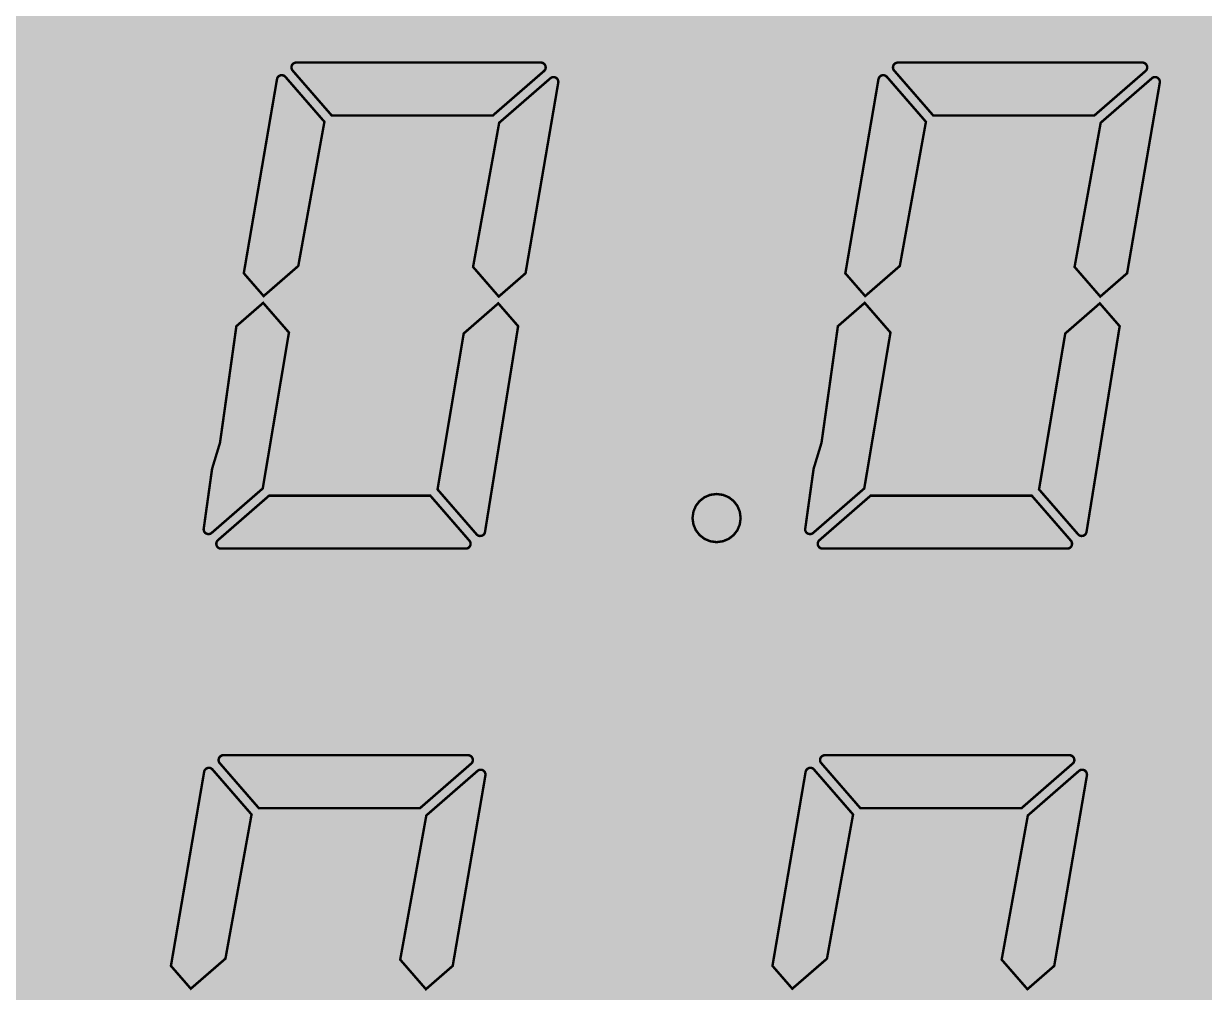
# Model space of a CAD drawing. Header units: millimetres. Extents: x 13402 to 15489, y 85802 to 88728.
# Drawn here: x 14252.18 to 14269.36, y 87205.4 to 87219.49 of the extents above; entities that cross this region are included whole.
import ezdxf

# ---------------------------------------------------------------- set-up
doc = ezdxf.new("R2010")
doc.units = ezdxf.units.MM

# ---------------------------------------------------------------- blocks, each defined once
blk = doc.blocks.new('*U1')
at = {"lineweight": 9}
h = blk.add_hatch(color=250, dxfattribs=at)
h.set_gradient(color1=(217, 227, 231), color2=(224, 232, 235), one_color=1, tint=0.9, name='INVCYLINDER')
edge = h.paths.add_edge_path()
edge.add_line((-28, -74.958), (28, -74.958))
edge.add_arc((28, -72.958), 2, 270, 360)
edge.add_line((30, -72.958), (30, -16.958))
edge.add_arc((28, -16.958), 2, 0, 90)
edge.add_line((28, -14.958), (-28, -14.958))
edge.add_arc((-28, -16.958), 2, 90, 180)
edge.add_line((-30, -16.958), (-30, -72.958))
edge.add_arc((-28, -72.958), 2, 180, 270)
at = {"color": 250, "linetype": 'ByBlock', "lineweight": -2, "const_width": 0.0353}
for points in [[(5.357, -23.344), (5.352, -23.338), (5.348, -23.331), (5.345, -23.323), (5.342, -23.315), (5.341, -23.307), (5.34, -23.298), (5.343, -23.28), (5.35, -23.263), (5.361, -23.249), (5.375, -23.238), (5.392, -23.231), (5.41, -23.228), (8.97, -23.228), (8.989, -23.231), (9.005, -23.238), (9.019, -23.249), (9.03, -23.263), (9.037, -23.28), (9.04, -23.298), (9.039, -23.309), (9.037, -23.318), (9.034, -23.328), (9.029, -23.336), (9.023, -23.344), (9.016, -23.351), (8.271, -23.998), (5.926, -23.998)], [(5.357, -23.344), (5.352, -23.338), (5.348, -23.331), (5.345, -23.323), (5.342, -23.315), (5.341, -23.307), (5.34, -23.298), (5.343, -23.28), (5.35, -23.263), (5.361, -23.249), (5.375, -23.238), (5.392, -23.231), (5.41, -23.228), (8.97, -23.228), (8.989, -23.231), (9.005, -23.238), (9.019, -23.249), (9.03, -23.263), (9.037, -23.28), (9.04, -23.298), (9.039, -23.309), (9.037, -23.318), (9.034, -23.328), (9.029, -23.336), (9.023, -23.344), (9.016, -23.351), (8.271, -23.998), (5.926, -23.998)], [(5.357, -23.344), (5.352, -23.338), (5.348, -23.331), (5.345, -23.323), (5.342, -23.315), (5.341, -23.307), (5.34, -23.298), (5.343, -23.28), (5.35, -23.263), (5.361, -23.249), (5.375, -23.238), (5.392, -23.231), (5.41, -23.228), (8.97, -23.228), (8.989, -23.231), (9.005, -23.238), (9.019, -23.249), (9.03, -23.263), (9.037, -23.28), (9.04, -23.298), (9.039, -23.309), (9.037, -23.318), (9.034, -23.328), (9.029, -23.336), (9.023, -23.344), (9.016, -23.351), (8.271, -23.998), (5.926, -23.998)], [(5.357, -23.344), (5.352, -23.338), (5.348, -23.331), (5.345, -23.323), (5.342, -23.315), (5.341, -23.307), (5.34, -23.298), (5.343, -23.28), (5.35, -23.263), (5.361, -23.249), (5.375, -23.238), (5.392, -23.231), (5.41, -23.228), (8.97, -23.228), (8.989, -23.231), (9.005, -23.238), (9.019, -23.249), (9.03, -23.263), (9.037, -23.28), (9.04, -23.298), (9.039, -23.309), (9.037, -23.318), (9.034, -23.328), (9.029, -23.336), (9.023, -23.344), (9.016, -23.351), (8.271, -23.998), (5.926, -23.998)], [(14.109, -23.344), (14.104, -23.338), (14.1, -23.331), (14.096, -23.323), (14.094, -23.315), (14.093, -23.307), (14.092, -23.298), (14.095, -23.28), (14.102, -23.263), (14.113, -23.249), (14.127, -23.238), (14.144, -23.231), (14.162, -23.228), (17.722, -23.228), (17.74, -23.231), (17.757, -23.238), (17.771, -23.249), (17.782, -23.263), (17.789, -23.28), (17.792, -23.298), (17.791, -23.309), (17.789, -23.318), (17.786, -23.328), (17.781, -23.336), (17.775, -23.344), (17.768, -23.351), (17.023, -23.998), (14.678, -23.998)], [(14.109, -23.344), (14.104, -23.338), (14.1, -23.331), (14.096, -23.323), (14.094, -23.315), (14.093, -23.307), (14.092, -23.298), (14.095, -23.28), (14.102, -23.263), (14.113, -23.249), (14.127, -23.238), (14.144, -23.231), (14.162, -23.228), (17.722, -23.228), (17.74, -23.231), (17.757, -23.238), (17.771, -23.249), (17.782, -23.263), (17.789, -23.28), (17.792, -23.298), (17.791, -23.309), (17.789, -23.318), (17.786, -23.328), (17.781, -23.336), (17.775, -23.344), (17.768, -23.351), (17.023, -23.998), (14.678, -23.998)], [(14.109, -23.344), (14.104, -23.338), (14.1, -23.331), (14.096, -23.323), (14.094, -23.315), (14.093, -23.307), (14.092, -23.298), (14.095, -23.28), (14.102, -23.263), (14.113, -23.249), (14.127, -23.238), (14.144, -23.231), (14.162, -23.228), (17.722, -23.228), (17.74, -23.231), (17.757, -23.238), (17.771, -23.249), (17.782, -23.263), (17.789, -23.28), (17.792, -23.298), (17.791, -23.309), (17.789, -23.318), (17.786, -23.328), (17.781, -23.336), (17.775, -23.344), (17.768, -23.351), (17.023, -23.998), (14.678, -23.998)], [(14.109, -23.344), (14.104, -23.338), (14.1, -23.331), (14.096, -23.323), (14.094, -23.315), (14.093, -23.307), (14.092, -23.298), (14.095, -23.28), (14.102, -23.263), (14.113, -23.249), (14.127, -23.238), (14.144, -23.231), (14.162, -23.228), (17.722, -23.228), (17.74, -23.231), (17.757, -23.238), (17.771, -23.249), (17.782, -23.263), (17.789, -23.28), (17.792, -23.298), (17.791, -23.309), (17.789, -23.318), (17.786, -23.328), (17.781, -23.336), (17.775, -23.344), (17.768, -23.351), (17.023, -23.998), (14.678, -23.998)], [(4.936, -26.625), (4.647, -26.293), (5.13, -23.472), (5.134, -23.456), (5.142, -23.441), (5.153, -23.429), (5.166, -23.42), (5.182, -23.414), (5.199, -23.412), (5.209, -23.413), (5.219, -23.415), (5.228, -23.418), (5.237, -23.423), (5.245, -23.429), (5.252, -23.436), (5.82, -24.09), (5.44, -26.187)], [(4.936, -26.625), (4.647, -26.293), (5.13, -23.472), (5.134, -23.456), (5.142, -23.441), (5.153, -23.429), (5.166, -23.42), (5.182, -23.414), (5.199, -23.412), (5.209, -23.413), (5.219, -23.415), (5.228, -23.418), (5.237, -23.423), (5.245, -23.429), (5.252, -23.436), (5.82, -24.09), (5.44, -26.187)], [(4.936, -26.625), (4.647, -26.293), (5.13, -23.472), (5.134, -23.456), (5.142, -23.441), (5.153, -23.429), (5.166, -23.42), (5.182, -23.414), (5.199, -23.412), (5.209, -23.413), (5.219, -23.415), (5.228, -23.418), (5.237, -23.423), (5.245, -23.429), (5.252, -23.436), (5.82, -24.09), (5.44, -26.187)], [(4.936, -26.625), (4.647, -26.293), (5.13, -23.472), (5.134, -23.456), (5.142, -23.441), (5.153, -23.429), (5.166, -23.42), (5.182, -23.414), (5.199, -23.412), (5.209, -23.413), (5.219, -23.415), (5.228, -23.418), (5.237, -23.423), (5.245, -23.429), (5.252, -23.436), (5.82, -24.09), (5.44, -26.187)], [(7.983, -26.201), (8.363, -24.104), (9.108, -23.457), (9.115, -23.452), (9.122, -23.448), (9.129, -23.444), (9.137, -23.441), (9.145, -23.44), (9.154, -23.44), (9.172, -23.442), (9.189, -23.449), (9.203, -23.46), (9.214, -23.474), (9.221, -23.491), (9.224, -23.51), (9.224, -23.511), (9.223, -23.513), (9.223, -23.515), (9.223, -23.516), (9.223, -23.518), (9.223, -23.52), (8.747, -26.293), (8.357, -26.632)], [(7.983, -26.201), (8.363, -24.104), (9.108, -23.457), (9.115, -23.452), (9.122, -23.448), (9.129, -23.444), (9.137, -23.441), (9.145, -23.44), (9.154, -23.44), (9.172, -23.442), (9.189, -23.449), (9.203, -23.46), (9.214, -23.474), (9.221, -23.491), (9.224, -23.51), (9.224, -23.511), (9.223, -23.513), (9.223, -23.515), (9.223, -23.516), (9.223, -23.518), (9.223, -23.52), (8.747, -26.293), (8.357, -26.632)], [(7.983, -26.201), (8.363, -24.104), (9.108, -23.457), (9.115, -23.452), (9.122, -23.448), (9.129, -23.444), (9.137, -23.441), (9.145, -23.44), (9.154, -23.44), (9.172, -23.442), (9.189, -23.449), (9.203, -23.46), (9.214, -23.474), (9.221, -23.491), (9.224, -23.51), (9.224, -23.511), (9.223, -23.513), (9.223, -23.515), (9.223, -23.516), (9.223, -23.518), (9.223, -23.52), (8.747, -26.293), (8.357, -26.632)], [(7.983, -26.201), (8.363, -24.104), (9.108, -23.457), (9.115, -23.452), (9.122, -23.448), (9.129, -23.444), (9.137, -23.441), (9.145, -23.44), (9.154, -23.44), (9.172, -23.442), (9.189, -23.449), (9.203, -23.46), (9.214, -23.474), (9.221, -23.491), (9.224, -23.51), (9.224, -23.511), (9.223, -23.513), (9.223, -23.515), (9.223, -23.516), (9.223, -23.518), (9.223, -23.52), (8.747, -26.293), (8.357, -26.632)], [(13.688, -26.625), (13.399, -26.293), (13.881, -23.472), (13.886, -23.456), (13.894, -23.441), (13.905, -23.429), (13.918, -23.42), (13.934, -23.414), (13.951, -23.412), (13.961, -23.413), (13.971, -23.415), (13.98, -23.418), (13.988, -23.423), (13.996, -23.429), (14.004, -23.436), (14.572, -24.09), (14.192, -26.187)], [(13.688, -26.625), (13.399, -26.293), (13.881, -23.472), (13.886, -23.456), (13.894, -23.441), (13.905, -23.429), (13.918, -23.42), (13.934, -23.414), (13.951, -23.412), (13.961, -23.413), (13.971, -23.415), (13.98, -23.418), (13.988, -23.423), (13.996, -23.429), (14.004, -23.436), (14.572, -24.09), (14.192, -26.187)], [(13.688, -26.625), (13.399, -26.293), (13.881, -23.472), (13.886, -23.456), (13.894, -23.441), (13.905, -23.429), (13.918, -23.42), (13.934, -23.414), (13.951, -23.412), (13.961, -23.413), (13.971, -23.415), (13.98, -23.418), (13.988, -23.423), (13.996, -23.429), (14.004, -23.436), (14.572, -24.09), (14.192, -26.187)], [(13.688, -26.625), (13.399, -26.293), (13.881, -23.472), (13.886, -23.456), (13.894, -23.441), (13.905, -23.429), (13.918, -23.42), (13.934, -23.414), (13.951, -23.412), (13.961, -23.413), (13.971, -23.415), (13.98, -23.418), (13.988, -23.423), (13.996, -23.429), (14.004, -23.436), (14.572, -24.09), (14.192, -26.187)], [(16.735, -26.201), (17.115, -24.104), (17.86, -23.457), (17.866, -23.452), (17.873, -23.448), (17.881, -23.444), (17.889, -23.441), (17.897, -23.44), (17.905, -23.44), (17.924, -23.442), (17.941, -23.449), (17.955, -23.46), (17.966, -23.474), (17.973, -23.491), (17.975, -23.51), (17.975, -23.511), (17.975, -23.513), (17.975, -23.515), (17.975, -23.516), (17.975, -23.518), (17.975, -23.52), (17.499, -26.293), (17.109, -26.632)], [(16.735, -26.201), (17.115, -24.104), (17.86, -23.457), (17.866, -23.452), (17.873, -23.448), (17.881, -23.444), (17.889, -23.441), (17.897, -23.44), (17.905, -23.44), (17.924, -23.442), (17.941, -23.449), (17.955, -23.46), (17.966, -23.474), (17.973, -23.491), (17.975, -23.51), (17.975, -23.511), (17.975, -23.513), (17.975, -23.515), (17.975, -23.516), (17.975, -23.518), (17.975, -23.52), (17.499, -26.293), (17.109, -26.632)], [(16.735, -26.201), (17.115, -24.104), (17.86, -23.457), (17.866, -23.452), (17.873, -23.448), (17.881, -23.444), (17.889, -23.441), (17.897, -23.44), (17.905, -23.44), (17.924, -23.442), (17.941, -23.449), (17.955, -23.46), (17.966, -23.474), (17.973, -23.491), (17.975, -23.51), (17.975, -23.511), (17.975, -23.513), (17.975, -23.515), (17.975, -23.516), (17.975, -23.518), (17.975, -23.52), (17.499, -26.293), (17.109, -26.632)], [(16.735, -26.201), (17.115, -24.104), (17.86, -23.457), (17.866, -23.452), (17.873, -23.448), (17.881, -23.444), (17.889, -23.441), (17.897, -23.44), (17.905, -23.44), (17.924, -23.442), (17.941, -23.449), (17.955, -23.46), (17.966, -23.474), (17.973, -23.491), (17.975, -23.51), (17.975, -23.511), (17.975, -23.513), (17.975, -23.515), (17.975, -23.516), (17.975, -23.518), (17.975, -23.52), (17.499, -26.293), (17.109, -26.632)], [(4.179, -30.07), (4.923, -29.423), (5.304, -27.155), (4.929, -26.724), (4.539, -27.063), (4.504, -27.314), (4.416, -27.942), (4.301, -28.758), (4.186, -29.136), (4.098, -29.764), (4.063, -30.017), (4.065, -30.036), (4.072, -30.052), (4.083, -30.067), (4.098, -30.077), (4.114, -30.084), (4.133, -30.087), (4.142, -30.086), (4.15, -30.085), (4.158, -30.083), (4.165, -30.079), (4.172, -30.075)], [(4.179, -30.07), (4.923, -29.423), (5.304, -27.155), (4.929, -26.724), (4.539, -27.063), (4.504, -27.314), (4.416, -27.942), (4.301, -28.758), (4.186, -29.136), (4.098, -29.764), (4.063, -30.017), (4.065, -30.036), (4.072, -30.052), (4.083, -30.067), (4.098, -30.077), (4.114, -30.084), (4.133, -30.087), (4.142, -30.086), (4.15, -30.085), (4.158, -30.083), (4.165, -30.079), (4.172, -30.075)], [(4.179, -30.07), (4.923, -29.423), (5.304, -27.155), (4.929, -26.724), (4.539, -27.063), (4.504, -27.314), (4.416, -27.942), (4.301, -28.758), (4.186, -29.136), (4.098, -29.764), (4.063, -30.017), (4.065, -30.036), (4.072, -30.052), (4.083, -30.067), (4.098, -30.077), (4.114, -30.084), (4.133, -30.087), (4.142, -30.086), (4.15, -30.085), (4.158, -30.083), (4.165, -30.079), (4.172, -30.075)], [(4.179, -30.07), (4.923, -29.423), (5.304, -27.155), (4.929, -26.724), (4.539, -27.063), (4.504, -27.314), (4.416, -27.942), (4.301, -28.758), (4.186, -29.136), (4.098, -29.764), (4.063, -30.017), (4.065, -30.036), (4.072, -30.052), (4.083, -30.067), (4.098, -30.077), (4.114, -30.084), (4.133, -30.087), (4.142, -30.086), (4.15, -30.085), (4.158, -30.083), (4.165, -30.079), (4.172, -30.075)], [(8.639, -27.063), (8.35, -26.731), (7.847, -27.169), (7.466, -29.437), (8.035, -30.091), (8.042, -30.098), (8.05, -30.104), (8.058, -30.109), (8.068, -30.112), (8.077, -30.114), (8.088, -30.114), (8.105, -30.113), (8.12, -30.107), (8.134, -30.098), (8.145, -30.086), (8.153, -30.071), (8.157, -30.054)], [(8.639, -27.063), (8.35, -26.731), (7.847, -27.169), (7.466, -29.437), (8.035, -30.091), (8.042, -30.098), (8.05, -30.104), (8.058, -30.109), (8.068, -30.112), (8.077, -30.114), (8.088, -30.114), (8.105, -30.113), (8.12, -30.107), (8.134, -30.098), (8.145, -30.086), (8.153, -30.071), (8.157, -30.054)], [(8.639, -27.063), (8.35, -26.731), (7.847, -27.169), (7.466, -29.437), (8.035, -30.091), (8.042, -30.098), (8.05, -30.104), (8.058, -30.109), (8.068, -30.112), (8.077, -30.114), (8.088, -30.114), (8.105, -30.113), (8.12, -30.107), (8.134, -30.098), (8.145, -30.086), (8.153, -30.071), (8.157, -30.054)], [(8.639, -27.063), (8.35, -26.731), (7.847, -27.169), (7.466, -29.437), (8.035, -30.091), (8.042, -30.098), (8.05, -30.104), (8.058, -30.109), (8.068, -30.112), (8.077, -30.114), (8.088, -30.114), (8.105, -30.113), (8.12, -30.107), (8.134, -30.098), (8.145, -30.086), (8.153, -30.071), (8.157, -30.054)], [(12.931, -30.07), (13.675, -29.423), (14.056, -27.155), (13.681, -26.724), (13.291, -27.063), (13.256, -27.314), (13.168, -27.942), (13.053, -28.758), (12.938, -29.136), (12.85, -29.764), (12.815, -30.017), (12.817, -30.036), (12.824, -30.052), (12.835, -30.067), (12.849, -30.077), (12.866, -30.084), (12.885, -30.087), (12.893, -30.086), (12.902, -30.085), (12.909, -30.083), (12.917, -30.079), (12.924, -30.075)], [(12.931, -30.07), (13.675, -29.423), (14.056, -27.155), (13.681, -26.724), (13.291, -27.063), (13.256, -27.314), (13.168, -27.942), (13.053, -28.758), (12.938, -29.136), (12.85, -29.764), (12.815, -30.017), (12.817, -30.036), (12.824, -30.052), (12.835, -30.067), (12.849, -30.077), (12.866, -30.084), (12.885, -30.087), (12.893, -30.086), (12.902, -30.085), (12.909, -30.083), (12.917, -30.079), (12.924, -30.075)], [(12.931, -30.07), (13.675, -29.423), (14.056, -27.155), (13.681, -26.724), (13.291, -27.063), (13.256, -27.314), (13.168, -27.942), (13.053, -28.758), (12.938, -29.136), (12.85, -29.764), (12.815, -30.017), (12.817, -30.036), (12.824, -30.052), (12.835, -30.067), (12.849, -30.077), (12.866, -30.084), (12.885, -30.087), (12.893, -30.086), (12.902, -30.085), (12.909, -30.083), (12.917, -30.079), (12.924, -30.075)], [(12.931, -30.07), (13.675, -29.423), (14.056, -27.155), (13.681, -26.724), (13.291, -27.063), (13.256, -27.314), (13.168, -27.942), (13.053, -28.758), (12.938, -29.136), (12.85, -29.764), (12.815, -30.017), (12.817, -30.036), (12.824, -30.052), (12.835, -30.067), (12.849, -30.077), (12.866, -30.084), (12.885, -30.087), (12.893, -30.086), (12.902, -30.085), (12.909, -30.083), (12.917, -30.079), (12.924, -30.075)], [(17.391, -27.063), (17.102, -26.731), (16.599, -27.169), (16.218, -29.437), (16.787, -30.091), (16.794, -30.098), (16.802, -30.104), (16.81, -30.109), (16.819, -30.112), (16.829, -30.114), (16.839, -30.114), (16.856, -30.113), (16.872, -30.107), (16.885, -30.098), (16.896, -30.086), (16.904, -30.071), (16.909, -30.054)], [(17.391, -27.063), (17.102, -26.731), (16.599, -27.169), (16.218, -29.437), (16.787, -30.091), (16.794, -30.098), (16.802, -30.104), (16.81, -30.109), (16.819, -30.112), (16.829, -30.114), (16.839, -30.114), (16.856, -30.113), (16.872, -30.107), (16.885, -30.098), (16.896, -30.086), (16.904, -30.071), (16.909, -30.054)], [(17.391, -27.063), (17.102, -26.731), (16.599, -27.169), (16.218, -29.437), (16.787, -30.091), (16.794, -30.098), (16.802, -30.104), (16.81, -30.109), (16.819, -30.112), (16.829, -30.114), (16.839, -30.114), (16.856, -30.113), (16.872, -30.107), (16.885, -30.098), (16.896, -30.086), (16.904, -30.071), (16.909, -30.054)], [(17.391, -27.063), (17.102, -26.731), (16.599, -27.169), (16.218, -29.437), (16.787, -30.091), (16.794, -30.098), (16.802, -30.104), (16.81, -30.109), (16.819, -30.112), (16.829, -30.114), (16.839, -30.114), (16.856, -30.113), (16.872, -30.107), (16.885, -30.098), (16.896, -30.086), (16.904, -30.071), (16.909, -30.054)], [(4.317, -30.298), (4.298, -30.296), (4.281, -30.289), (4.267, -30.278), (4.256, -30.263), (4.249, -30.247), (4.247, -30.228), (4.247, -30.218), (4.249, -30.208), (4.253, -30.199), (4.257, -30.191), (4.263, -30.183), (4.271, -30.175), (5.015, -29.528), (7.361, -29.528), (7.929, -30.182), (7.934, -30.189), (7.939, -30.196), (7.942, -30.204), (7.944, -30.212), (7.946, -30.22), (7.946, -30.228), (7.944, -30.247), (7.937, -30.263), (7.926, -30.278), (7.912, -30.289), (7.895, -30.296), (7.876, -30.298)], [(4.317, -30.298), (4.298, -30.296), (4.281, -30.289), (4.267, -30.278), (4.256, -30.263), (4.249, -30.247), (4.247, -30.228), (4.247, -30.218), (4.249, -30.208), (4.253, -30.199), (4.257, -30.191), (4.263, -30.183), (4.271, -30.175), (5.015, -29.528), (7.361, -29.528), (7.929, -30.182), (7.934, -30.189), (7.939, -30.196), (7.942, -30.204), (7.944, -30.212), (7.946, -30.22), (7.946, -30.228), (7.944, -30.247), (7.937, -30.263), (7.926, -30.278), (7.912, -30.289), (7.895, -30.296), (7.876, -30.298)], [(4.317, -30.298), (4.298, -30.296), (4.281, -30.289), (4.267, -30.278), (4.256, -30.263), (4.249, -30.247), (4.247, -30.228), (4.247, -30.218), (4.249, -30.208), (4.253, -30.199), (4.257, -30.191), (4.263, -30.183), (4.271, -30.175), (5.015, -29.528), (7.361, -29.528), (7.929, -30.182), (7.934, -30.189), (7.939, -30.196), (7.942, -30.204), (7.944, -30.212), (7.946, -30.22), (7.946, -30.228), (7.944, -30.247), (7.937, -30.263), (7.926, -30.278), (7.912, -30.289), (7.895, -30.296), (7.876, -30.298)], [(4.317, -30.298), (4.298, -30.296), (4.281, -30.289), (4.267, -30.278), (4.256, -30.263), (4.249, -30.247), (4.247, -30.228), (4.247, -30.218), (4.249, -30.208), (4.253, -30.199), (4.257, -30.191), (4.263, -30.183), (4.271, -30.175), (5.015, -29.528), (7.361, -29.528), (7.929, -30.182), (7.934, -30.189), (7.939, -30.196), (7.942, -30.204), (7.944, -30.212), (7.946, -30.22), (7.946, -30.228), (7.944, -30.247), (7.937, -30.263), (7.926, -30.278), (7.912, -30.289), (7.895, -30.296), (7.876, -30.298)], [(11.876, -29.854), (11.864, -29.761), (11.829, -29.677), (11.774, -29.606), (11.703, -29.551), (11.619, -29.516), (11.526, -29.504), (11.433, -29.516), (11.35, -29.551), (11.279, -29.606), (11.224, -29.677), (11.189, -29.761), (11.176, -29.854), (11.189, -29.946), (11.224, -30.03), (11.279, -30.101), (11.35, -30.156), (11.433, -30.191), (11.526, -30.204), (11.619, -30.191), (11.703, -30.156), (11.774, -30.101), (11.829, -30.03), (11.864, -29.946)], [(11.876, -29.854), (11.864, -29.761), (11.829, -29.677), (11.774, -29.606), (11.703, -29.551), (11.619, -29.516), (11.526, -29.504), (11.433, -29.516), (11.35, -29.551), (11.279, -29.606), (11.224, -29.677), (11.189, -29.761), (11.176, -29.854), (11.189, -29.946), (11.224, -30.03), (11.279, -30.101), (11.35, -30.156), (11.433, -30.191), (11.526, -30.204), (11.619, -30.191), (11.703, -30.156), (11.774, -30.101), (11.829, -30.03), (11.864, -29.946)], [(11.876, -29.854), (11.864, -29.761), (11.829, -29.677), (11.774, -29.606), (11.703, -29.551), (11.619, -29.516), (11.526, -29.504), (11.433, -29.516), (11.35, -29.551), (11.279, -29.606), (11.224, -29.677), (11.189, -29.761), (11.176, -29.854), (11.189, -29.946), (11.224, -30.03), (11.279, -30.101), (11.35, -30.156), (11.433, -30.191), (11.526, -30.204), (11.619, -30.191), (11.703, -30.156), (11.774, -30.101), (11.829, -30.03), (11.864, -29.946)], [(11.876, -29.854), (11.864, -29.761), (11.829, -29.677), (11.774, -29.606), (11.703, -29.551), (11.619, -29.516), (11.526, -29.504), (11.433, -29.516), (11.35, -29.551), (11.279, -29.606), (11.224, -29.677), (11.189, -29.761), (11.176, -29.854), (11.189, -29.946), (11.224, -30.03), (11.279, -30.101), (11.35, -30.156), (11.433, -30.191), (11.526, -30.204), (11.619, -30.191), (11.703, -30.156), (11.774, -30.101), (11.829, -30.03), (11.864, -29.946)], [(13.069, -30.298), (13.05, -30.296), (13.033, -30.289), (13.019, -30.278), (13.008, -30.263), (13.001, -30.247), (12.998, -30.228), (12.999, -30.218), (13.001, -30.208), (13.005, -30.199), (13.009, -30.191), (13.015, -30.183), (13.023, -30.175), (13.767, -29.528), (16.112, -29.528), (16.681, -30.182), (16.686, -30.189), (16.691, -30.196), (16.694, -30.204), (16.696, -30.212), (16.698, -30.22), (16.698, -30.228), (16.696, -30.247), (16.689, -30.263), (16.678, -30.278), (16.663, -30.289), (16.647, -30.296), (16.628, -30.298)], [(13.069, -30.298), (13.05, -30.296), (13.033, -30.289), (13.019, -30.278), (13.008, -30.263), (13.001, -30.247), (12.998, -30.228), (12.999, -30.218), (13.001, -30.208), (13.005, -30.199), (13.009, -30.191), (13.015, -30.183), (13.023, -30.175), (13.767, -29.528), (16.112, -29.528), (16.681, -30.182), (16.686, -30.189), (16.691, -30.196), (16.694, -30.204), (16.696, -30.212), (16.698, -30.22), (16.698, -30.228), (16.696, -30.247), (16.689, -30.263), (16.678, -30.278), (16.663, -30.289), (16.647, -30.296), (16.628, -30.298)], [(13.069, -30.298), (13.05, -30.296), (13.033, -30.289), (13.019, -30.278), (13.008, -30.263), (13.001, -30.247), (12.998, -30.228), (12.999, -30.218), (13.001, -30.208), (13.005, -30.199), (13.009, -30.191), (13.015, -30.183), (13.023, -30.175), (13.767, -29.528), (16.112, -29.528), (16.681, -30.182), (16.686, -30.189), (16.691, -30.196), (16.694, -30.204), (16.696, -30.212), (16.698, -30.22), (16.698, -30.228), (16.696, -30.247), (16.689, -30.263), (16.678, -30.278), (16.663, -30.289), (16.647, -30.296), (16.628, -30.298)], [(13.069, -30.298), (13.05, -30.296), (13.033, -30.289), (13.019, -30.278), (13.008, -30.263), (13.001, -30.247), (12.998, -30.228), (12.999, -30.218), (13.001, -30.208), (13.005, -30.199), (13.009, -30.191), (13.015, -30.183), (13.023, -30.175), (13.767, -29.528), (16.112, -29.528), (16.681, -30.182), (16.686, -30.189), (16.691, -30.196), (16.694, -30.204), (16.696, -30.212), (16.698, -30.22), (16.698, -30.228), (16.696, -30.247), (16.689, -30.263), (16.678, -30.278), (16.663, -30.289), (16.647, -30.296), (16.628, -30.298)], [(4.297, -33.418), (4.292, -33.412), (4.288, -33.405), (4.284, -33.397), (4.282, -33.39), (4.281, -33.381), (4.28, -33.373), (4.283, -33.354), (4.29, -33.337), (4.301, -33.323), (4.315, -33.313), (4.332, -33.305), (4.35, -33.303), (7.91, -33.303), (7.928, -33.305), (7.945, -33.313), (7.959, -33.323), (7.97, -33.337), (7.977, -33.354), (7.98, -33.373), (7.979, -33.383), (7.977, -33.392), (7.974, -33.402), (7.969, -33.411), (7.963, -33.418), (7.956, -33.425), (7.211, -34.073), (4.866, -34.073)], [(4.297, -33.418), (4.292, -33.412), (4.288, -33.405), (4.284, -33.397), (4.282, -33.39), (4.281, -33.381), (4.28, -33.373), (4.283, -33.354), (4.29, -33.337), (4.301, -33.323), (4.315, -33.313), (4.332, -33.305), (4.35, -33.303), (7.91, -33.303), (7.928, -33.305), (7.945, -33.313), (7.959, -33.323), (7.97, -33.337), (7.977, -33.354), (7.98, -33.373), (7.979, -33.383), (7.977, -33.392), (7.974, -33.402), (7.969, -33.411), (7.963, -33.418), (7.956, -33.425), (7.211, -34.073), (4.866, -34.073)], [(4.297, -33.418), (4.292, -33.412), (4.288, -33.405), (4.284, -33.397), (4.282, -33.39), (4.281, -33.381), (4.28, -33.373), (4.283, -33.354), (4.29, -33.337), (4.301, -33.323), (4.315, -33.313), (4.332, -33.305), (4.35, -33.303), (7.91, -33.303), (7.928, -33.305), (7.945, -33.313), (7.959, -33.323), (7.97, -33.337), (7.977, -33.354), (7.98, -33.373), (7.979, -33.383), (7.977, -33.392), (7.974, -33.402), (7.969, -33.411), (7.963, -33.418), (7.956, -33.425), (7.211, -34.073), (4.866, -34.073)], [(4.297, -33.418), (4.292, -33.412), (4.288, -33.405), (4.284, -33.397), (4.282, -33.39), (4.281, -33.381), (4.28, -33.373), (4.283, -33.354), (4.29, -33.337), (4.301, -33.323), (4.315, -33.313), (4.332, -33.305), (4.35, -33.303), (7.91, -33.303), (7.928, -33.305), (7.945, -33.313), (7.959, -33.323), (7.97, -33.337), (7.977, -33.354), (7.98, -33.373), (7.979, -33.383), (7.977, -33.392), (7.974, -33.402), (7.969, -33.411), (7.963, -33.418), (7.956, -33.425), (7.211, -34.073), (4.866, -34.073)], [(13.049, -33.418), (13.044, -33.412), (13.04, -33.405), (13.036, -33.397), (13.034, -33.39), (13.032, -33.381), (13.032, -33.373), (13.034, -33.354), (13.042, -33.337), (13.052, -33.323), (13.067, -33.313), (13.083, -33.305), (13.102, -33.303), (16.662, -33.303), (16.68, -33.305), (16.697, -33.313), (16.711, -33.323), (16.722, -33.337), (16.729, -33.354), (16.732, -33.373), (16.731, -33.383), (16.729, -33.392), (16.725, -33.402), (16.721, -33.411), (16.715, -33.418), (16.707, -33.425), (15.963, -34.073), (13.618, -34.073)], [(13.049, -33.418), (13.044, -33.412), (13.04, -33.405), (13.036, -33.397), (13.034, -33.39), (13.032, -33.381), (13.032, -33.373), (13.034, -33.354), (13.042, -33.337), (13.052, -33.323), (13.067, -33.313), (13.083, -33.305), (13.102, -33.303), (16.662, -33.303), (16.68, -33.305), (16.697, -33.313), (16.711, -33.323), (16.722, -33.337), (16.729, -33.354), (16.732, -33.373), (16.731, -33.383), (16.729, -33.392), (16.725, -33.402), (16.721, -33.411), (16.715, -33.418), (16.707, -33.425), (15.963, -34.073), (13.618, -34.073)], [(13.049, -33.418), (13.044, -33.412), (13.04, -33.405), (13.036, -33.397), (13.034, -33.39), (13.032, -33.381), (13.032, -33.373), (13.034, -33.354), (13.042, -33.337), (13.052, -33.323), (13.067, -33.313), (13.083, -33.305), (13.102, -33.303), (16.662, -33.303), (16.68, -33.305), (16.697, -33.313), (16.711, -33.323), (16.722, -33.337), (16.729, -33.354), (16.732, -33.373), (16.731, -33.383), (16.729, -33.392), (16.725, -33.402), (16.721, -33.411), (16.715, -33.418), (16.707, -33.425), (15.963, -34.073), (13.618, -34.073)], [(13.049, -33.418), (13.044, -33.412), (13.04, -33.405), (13.036, -33.397), (13.034, -33.39), (13.032, -33.381), (13.032, -33.373), (13.034, -33.354), (13.042, -33.337), (13.052, -33.323), (13.067, -33.313), (13.083, -33.305), (13.102, -33.303), (16.662, -33.303), (16.68, -33.305), (16.697, -33.313), (16.711, -33.323), (16.722, -33.337), (16.729, -33.354), (16.732, -33.373), (16.731, -33.383), (16.729, -33.392), (16.725, -33.402), (16.721, -33.411), (16.715, -33.418), (16.707, -33.425), (15.963, -34.073), (13.618, -34.073)], [(3.876, -36.699), (3.587, -36.367), (4.07, -33.546), (4.074, -33.53), (4.082, -33.516), (4.093, -33.504), (4.106, -33.495), (4.122, -33.488), (4.139, -33.486), (4.149, -33.487), (4.159, -33.489), (4.168, -33.493), (4.176, -33.497), (4.184, -33.503), (4.192, -33.511), (4.76, -34.165), (4.38, -36.262)], [(3.876, -36.699), (3.587, -36.367), (4.07, -33.546), (4.074, -33.53), (4.082, -33.516), (4.093, -33.504), (4.106, -33.495), (4.122, -33.488), (4.139, -33.486), (4.149, -33.487), (4.159, -33.489), (4.168, -33.493), (4.176, -33.497), (4.184, -33.503), (4.192, -33.511), (4.76, -34.165), (4.38, -36.262)], [(3.876, -36.699), (3.587, -36.367), (4.07, -33.546), (4.074, -33.53), (4.082, -33.516), (4.093, -33.504), (4.106, -33.495), (4.122, -33.488), (4.139, -33.486), (4.149, -33.487), (4.159, -33.489), (4.168, -33.493), (4.176, -33.497), (4.184, -33.503), (4.192, -33.511), (4.76, -34.165), (4.38, -36.262)], [(3.876, -36.699), (3.587, -36.367), (4.07, -33.546), (4.074, -33.53), (4.082, -33.516), (4.093, -33.504), (4.106, -33.495), (4.122, -33.488), (4.139, -33.486), (4.149, -33.487), (4.159, -33.489), (4.168, -33.493), (4.176, -33.497), (4.184, -33.503), (4.192, -33.511), (4.76, -34.165), (4.38, -36.262)], [(6.923, -36.276), (7.303, -34.179), (8.048, -33.531), (8.054, -33.526), (8.061, -33.522), (8.069, -33.518), (8.077, -33.516), (8.085, -33.514), (8.093, -33.514), (8.112, -33.516), (8.129, -33.523), (8.143, -33.535), (8.154, -33.549), (8.161, -33.565), (8.163, -33.584), (8.163, -33.586), (8.163, -33.587), (8.163, -33.589), (8.163, -33.591), (8.163, -33.592), (8.163, -33.594), (7.687, -36.367), (7.297, -36.706)], [(6.923, -36.276), (7.303, -34.179), (8.048, -33.531), (8.054, -33.526), (8.061, -33.522), (8.069, -33.518), (8.077, -33.516), (8.085, -33.514), (8.093, -33.514), (8.112, -33.516), (8.129, -33.523), (8.143, -33.535), (8.154, -33.549), (8.161, -33.565), (8.163, -33.584), (8.163, -33.586), (8.163, -33.587), (8.163, -33.589), (8.163, -33.591), (8.163, -33.592), (8.163, -33.594), (7.687, -36.367), (7.297, -36.706)], [(6.923, -36.276), (7.303, -34.179), (8.048, -33.531), (8.054, -33.526), (8.061, -33.522), (8.069, -33.518), (8.077, -33.516), (8.085, -33.514), (8.093, -33.514), (8.112, -33.516), (8.129, -33.523), (8.143, -33.535), (8.154, -33.549), (8.161, -33.565), (8.163, -33.584), (8.163, -33.586), (8.163, -33.587), (8.163, -33.589), (8.163, -33.591), (8.163, -33.592), (8.163, -33.594), (7.687, -36.367), (7.297, -36.706)], [(6.923, -36.276), (7.303, -34.179), (8.048, -33.531), (8.054, -33.526), (8.061, -33.522), (8.069, -33.518), (8.077, -33.516), (8.085, -33.514), (8.093, -33.514), (8.112, -33.516), (8.129, -33.523), (8.143, -33.535), (8.154, -33.549), (8.161, -33.565), (8.163, -33.584), (8.163, -33.586), (8.163, -33.587), (8.163, -33.589), (8.163, -33.591), (8.163, -33.592), (8.163, -33.594), (7.687, -36.367), (7.297, -36.706)], [(12.628, -36.699), (12.339, -36.367), (12.821, -33.546), (12.826, -33.53), (12.834, -33.516), (12.845, -33.504), (12.858, -33.495), (12.874, -33.488), (12.891, -33.486), (12.901, -33.487), (12.911, -33.489), (12.92, -33.493), (12.928, -33.497), (12.936, -33.503), (12.943, -33.511), (13.512, -34.165), (13.132, -36.262)], [(12.628, -36.699), (12.339, -36.367), (12.821, -33.546), (12.826, -33.53), (12.834, -33.516), (12.845, -33.504), (12.858, -33.495), (12.874, -33.488), (12.891, -33.486), (12.901, -33.487), (12.911, -33.489), (12.92, -33.493), (12.928, -33.497), (12.936, -33.503), (12.943, -33.511), (13.512, -34.165), (13.132, -36.262)], [(12.628, -36.699), (12.339, -36.367), (12.821, -33.546), (12.826, -33.53), (12.834, -33.516), (12.845, -33.504), (12.858, -33.495), (12.874, -33.488), (12.891, -33.486), (12.901, -33.487), (12.911, -33.489), (12.92, -33.493), (12.928, -33.497), (12.936, -33.503), (12.943, -33.511), (13.512, -34.165), (13.132, -36.262)], [(12.628, -36.699), (12.339, -36.367), (12.821, -33.546), (12.826, -33.53), (12.834, -33.516), (12.845, -33.504), (12.858, -33.495), (12.874, -33.488), (12.891, -33.486), (12.901, -33.487), (12.911, -33.489), (12.92, -33.493), (12.928, -33.497), (12.936, -33.503), (12.943, -33.511), (13.512, -34.165), (13.132, -36.262)], [(15.674, -36.276), (16.055, -34.179), (16.799, -33.531), (16.806, -33.526), (16.813, -33.522), (16.821, -33.518), (16.829, -33.516), (16.837, -33.514), (16.845, -33.514), (16.864, -33.516), (16.881, -33.523), (16.895, -33.535), (16.906, -33.549), (16.913, -33.565), (16.915, -33.584), (16.915, -33.586), (16.915, -33.587), (16.915, -33.589), (16.915, -33.591), (16.915, -33.592), (16.915, -33.594), (16.439, -36.367), (16.049, -36.706)], [(15.674, -36.276), (16.055, -34.179), (16.799, -33.531), (16.806, -33.526), (16.813, -33.522), (16.821, -33.518), (16.829, -33.516), (16.837, -33.514), (16.845, -33.514), (16.864, -33.516), (16.881, -33.523), (16.895, -33.535), (16.906, -33.549), (16.913, -33.565), (16.915, -33.584), (16.915, -33.586), (16.915, -33.587), (16.915, -33.589), (16.915, -33.591), (16.915, -33.592), (16.915, -33.594), (16.439, -36.367), (16.049, -36.706)], [(15.674, -36.276), (16.055, -34.179), (16.799, -33.531), (16.806, -33.526), (16.813, -33.522), (16.821, -33.518), (16.829, -33.516), (16.837, -33.514), (16.845, -33.514), (16.864, -33.516), (16.881, -33.523), (16.895, -33.535), (16.906, -33.549), (16.913, -33.565), (16.915, -33.584), (16.915, -33.586), (16.915, -33.587), (16.915, -33.589), (16.915, -33.591), (16.915, -33.592), (16.915, -33.594), (16.439, -36.367), (16.049, -36.706)], [(15.674, -36.276), (16.055, -34.179), (16.799, -33.531), (16.806, -33.526), (16.813, -33.522), (16.821, -33.518), (16.829, -33.516), (16.837, -33.514), (16.845, -33.514), (16.864, -33.516), (16.881, -33.523), (16.895, -33.535), (16.906, -33.549), (16.913, -33.565), (16.915, -33.584), (16.915, -33.586), (16.915, -33.587), (16.915, -33.589), (16.915, -33.591), (16.915, -33.592), (16.915, -33.594), (16.439, -36.367), (16.049, -36.706)]]:
    blk.add_lwpolyline(points, close=True, dxfattribs=at)

msp = doc.modelspace()

# ---------------------------------------------------------------- block references
msp.add_blockref('*U1', (14250.734, 87242.148))

doc.saveas('drawing.dxf')
